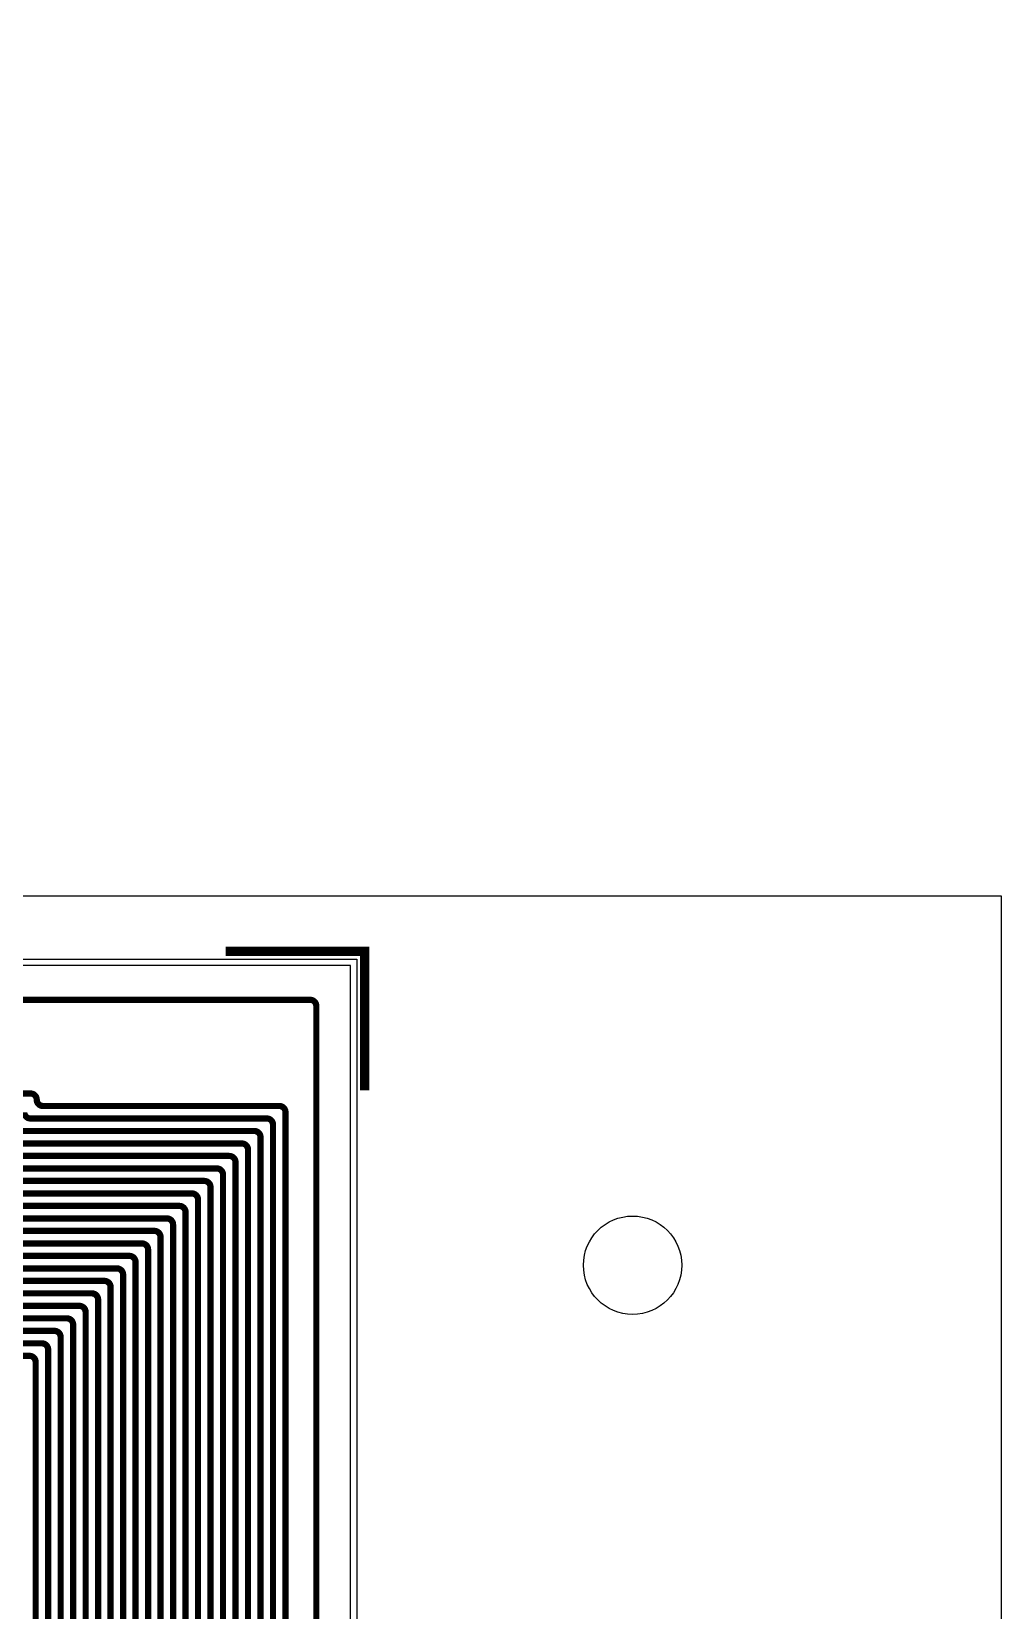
# Model space of a CAD drawing. Header units: millimetres. Extents: x 56 to 246, y -259 to -31.
# Drawn here: x 207.1 to 246.5, y -95 to -30.8 of the extents above; entities that cross this region are included whole.
import ezdxf

# ---------------------------------------------------------------- set-up
doc = ezdxf.new("R2010")
doc.units = ezdxf.units.MM
doc.header["$MEASUREMENT"] = 0
doc.layers.get('0').update_dxf_attribs({"linetype": 'CONTINUOUS'})
for name, color, linetype in [('17', 1, 'CONTINUOUS'), ('26', 7, 'CONTINUOUS'), ('9B Barrier', 82, 'CONTINUOUS'), ('Robot Base', 6, 'CONTINUOUS')]:
    doc.layers.add(name, color=color, linetype=linetype)

# ---------------------------------------------------------------- blocks, each defined once
blk = doc.blocks.new('*U2')
blk.add_circle((0, 0), 2)
blk = doc.blocks.new('*U3')
at = {"color": 0, "linetype": 'ByBlock'}
blk.add_blockref('*U2', (160, 0), dxfattribs=at)

msp = doc.modelspace()

# ---------------------------------------------------------------- linework, layer by layer
at = {"layer": '17', "const_width": 0.254}
for points in [[(175.35282, -30.9651), (175.35282, -50.44039, 0.15229617), (175.39648, -50.58043), (178.42983, -54.97136, -0.15229617), (178.4735, -55.1114), (178.4735, -63.77252, 0.05227427), (178.47902, -63.82519), (178.73722, -65.0431, -0.05227427), (178.74274, -65.09577), (178.74274, -69.95398, 0.41421356), (178.99674, -70.20798), (218.38261, -70.20798, -0.41421356), (218.63661, -70.46198), (218.63661, -256.19182, -0.41421356), (218.38261, -256.44582), (163.85284, -256.44582)], [(217.38261, -106.40696), (217.38261, -74.77998, 0.41421356), (217.12861, -74.52598), (207.52028, -74.52598, -0.41421356), (207.26628, -74.27198), (207.26628, -74.27198, 0.41421356), (207.01228, -74.01798), (202.02144, -74.01798, -0.41421356)], [(216.87461, -106.19654), (216.87461, -75.28798, 0.41421356), (216.62061, -75.03398), (207.01228, -75.03398, -0.41421356), (206.75828, -74.77998)], [(216.36661, -105.98612), (216.36661, -75.79598, 0.41421356), (216.11261, -75.54198), (206.50428, -75.54198, -0.41421356)], [(215.85861, -105.77569), (215.85861, -76.30398, 0.41421356), (215.60461, -76.04998), (205.99628, -76.04998, -0.41421356)], [(214.84261, -105.35485), (214.84261, -77.31998, 0.41421356), (214.58861, -77.06598), (204.98028, -77.06598, -0.41421356)], [(215.35061, -105.56527), (215.35061, -76.81198, 0.41421356), (215.09661, -76.55798), (205.48828, -76.55798, -0.41421356)], [(214.33461, -105.14443), (214.33461, -77.82798, 0.41421356), (214.08061, -77.57398), (204.47228, -77.57398, -0.41421356)], [(213.82661, -104.93401), (213.82661, -78.33598, 0.41421356), (213.57261, -78.08198), (203.96428, -78.08198, -0.41421356)], [(213.31861, -104.72359), (213.31861, -78.84398, 0.41421356), (213.06461, -78.58998), (203.45628, -78.58998, -0.41421356)], [(212.30261, -104.30275), (212.30261, -79.85998, 0.41421356), (212.04861, -79.60598), (202.44028, -79.60598, -0.41421356)], [(212.81061, -104.51317), (212.81061, -79.35198, 0.41421356), (212.55661, -79.09798), (202.94828, -79.09798, -0.41421356)], [(211.79461, -104.09233), (211.79461, -80.36798, 0.41421356), (211.54061, -80.11398), (201.93228, -80.11398, -0.41421356)], [(211.28661, -103.88191), (211.28661, -80.87598, 0.41421356), (211.03261, -80.62198), (201.42428, -80.62198, -0.41421356)], [(210.27061, -103.46107), (210.27061, -81.89198, 0.41421356), (210.01661, -81.63798), (200.40828, -81.63798, -0.41421356)], [(210.77861, -103.67149), (210.77861, -81.38398, 0.41421356), (210.52461, -81.12998), (200.91628, -81.12998, -0.41421356)], [(209.76261, -103.25065), (209.76261, -82.39998, 0.41421356), (209.50861, -82.14598), (199.90028, -82.14598, -0.41421356)], [(209.25461, -103.04023), (209.25461, -82.90798, 0.41421356), (209.00061, -82.65398), (199.39228, -82.65398, -0.41421356)], [(208.74661, -102.82981), (208.74661, -83.41598, 0.41421356), (208.49261, -83.16198), (198.88428, -83.16198, -0.41421356)], [(197.86828, -84.17798), (207.47661, -84.17798, -0.41421356), (207.73061, -84.43198), (207.73061, -102.40897, -0.19891237)], [(208.23861, -102.61939), (208.23861, -83.92398, 0.41421356), (207.98461, -83.66998), (198.37628, -83.66998, -0.41421356)], [(207.22261, -102.19855), (207.22261, -84.93998, 0.41421356), (206.96861, -84.68598), (197.36028, -84.68598, -0.41421356)]]:
    msp.add_lwpolyline(points, format="xyb", dxfattribs=at)
at = {"layer": '17', "const_width": 0.381}
msp.add_lwpolyline([(214.95361, -68.23948), (220.60511, -68.23948), (220.60511, -73.89098)], dxfattribs=at)
at = {"layer": '26'}
msp.add_lwpolyline([(145.61478, -68.19159, -0.41547785), (145.24776, -68.81098), (106.67207, -68.81098), (106.67207, -257.84282), (220.03361, -257.84282), (220.03361, -68.81098), (180.95754, -68.81098, -0.41547785), (180.59052, -68.19159)], format="xyb", dxfattribs=at)
at = {"layer": '9B Barrier'}
msp.add_lwpolyline([(180.95754, -68.55698), (220.28761, -68.55698), (220.28761, -258.09682)], dxfattribs=at)
at = {"layer": 'Robot Base', "color": 2}
msp.add_lwpolyline([(56.49979, -216), (246.49979, -216), (246.49979, -66), (56.49979, -66)], close=True, dxfattribs=at)

# ---------------------------------------------------------------- block references
msp.add_blockref('*U3', (71.49979, -81), dxfattribs=at)

doc.saveas('drawing.dxf')
